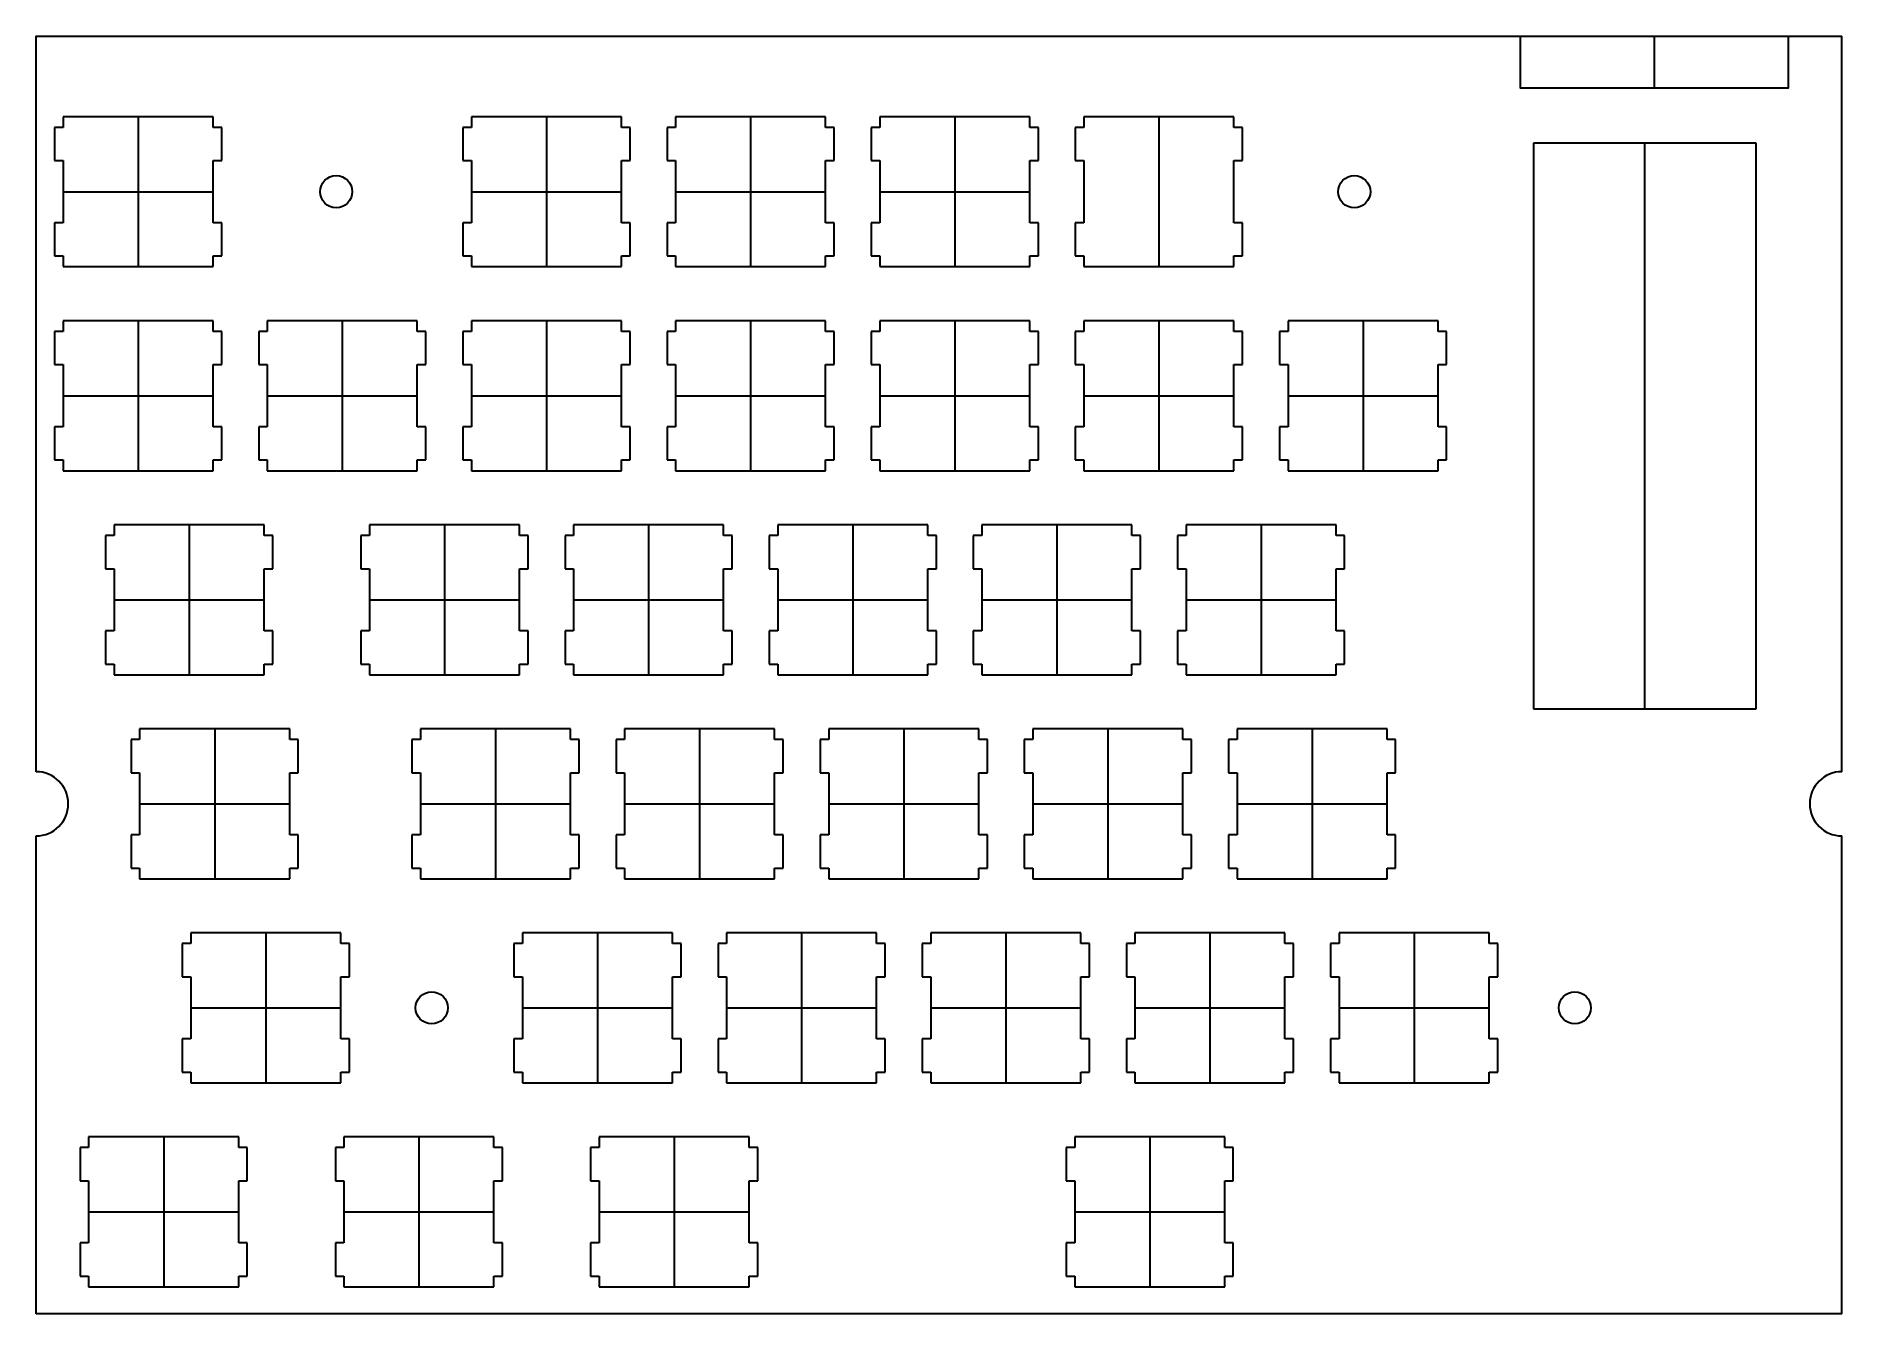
# Model space of a CAD drawing. Header units: millimetres. Extents: x 74 to 242, y 63 to 182.
import ezdxf

# ---------------------------------------------------------------- set-up
doc = ezdxf.new("R2010")
doc.units = ezdxf.units.MM
doc.layers.get('Defpoints').update_dxf_attribs({"lineweight": 30})

msp = doc.modelspace()

# ---------------------------------------------------------------- linework, layer by layer
at = {"layer": 'Defpoints'}
for p, q in [((224.64, 177.23), (224.64, 182.08)), ((242.14, 113.4), (242.14, 182.08)), ((76.16, 174.55), (76.16, 173.55)), ((90.16, 174.55), (76.16, 174.55)), ((83.16, 174.55), (83.16, 160.55)), ((90.16, 173.55), (90.16, 174.55)), ((114.26, 174.55), (114.26, 173.55)), ((128.26, 174.55), (114.26, 174.55)), ((121.26, 174.55), (121.26, 160.55)), ((128.26, 173.55), (128.26, 174.55)), ((133.31, 174.55), (133.31, 173.55)), ((147.31, 174.55), (133.31, 174.55)), ((140.31, 174.55), (140.31, 160.55)), ((147.31, 173.55), (147.31, 174.55)), ((152.36, 174.55), (152.36, 173.55)), ((166.36, 174.55), (152.36, 174.55)), ((159.36, 174.55), (159.36, 160.55)), ((166.36, 173.55), (166.36, 174.55)), ((171.41, 174.55), (171.41, 173.55)), ((185.41, 174.55), (171.41, 174.55)), ((178.41, 174.55), (178.41, 160.55)), ((185.41, 173.55), (185.41, 174.55)), ((76.16, 173.55), (75.36, 173.55)), ((75.36, 173.55), (75.36, 170.45)), ((90.96, 173.55), (90.16, 173.55)), ((90.96, 170.45), (90.96, 173.55)), ((114.26, 173.55), (113.46, 173.55)), ((113.46, 173.55), (113.46, 170.45)), ((129.06, 173.55), (128.26, 173.55)), ((129.06, 170.45), (129.06, 173.55)), ((133.31, 173.55), (132.51, 173.55)), ((132.51, 173.55), (132.51, 170.45)), ((148.11, 173.55), (147.31, 173.55)), ((148.11, 170.45), (148.11, 173.55)), ((152.36, 173.55), (151.56, 173.55)), ((151.56, 173.55), (151.56, 170.45)), ((167.16, 173.55), (166.36, 173.55)), ((167.16, 170.45), (167.16, 173.55)), ((171.41, 173.55), (170.61, 173.55)), ((170.61, 173.55), (170.61, 170.45)), ((186.21, 173.55), (185.41, 173.55)), ((186.21, 170.45), (186.21, 173.55)), ((223.75, 119.27), (223.75, 172.08)), ((234.14, 119.27), (234.14, 172.08)), ((75.36, 170.45), (76.16, 170.45)), ((76.16, 170.45), (76.16, 164.65)), ((90.16, 164.65), (90.16, 170.45)), ((90.16, 170.45), (90.96, 170.45)), ((113.46, 170.45), (114.26, 170.45)), ((114.26, 170.45), (114.26, 164.65)), ((128.26, 164.65), (128.26, 170.45)), ((128.26, 170.45), (129.06, 170.45)), ((132.51, 170.45), (133.31, 170.45)), ((133.31, 170.45), (133.31, 164.65)), ((147.31, 164.65), (147.31, 170.45)), ((147.31, 170.45), (148.11, 170.45)), ((151.56, 170.45), (152.36, 170.45)), ((152.36, 170.45), (152.36, 164.65)), ((166.36, 164.65), (166.36, 170.45)), ((166.36, 170.45), (167.16, 170.45)), ((170.61, 170.45), (171.41, 170.45)), ((171.41, 170.45), (171.41, 164.65)), ((185.41, 164.65), (185.41, 170.45)), ((185.41, 170.45), (186.21, 170.45)), ((76.16, 167.55), (90.16, 167.55)), ((114.26, 167.55), (128.26, 167.55)), ((133.31, 167.55), (147.31, 167.55)), ((152.36, 167.55), (166.36, 167.55)), ((76.16, 164.65), (75.36, 164.65)), ((75.36, 164.65), (75.36, 161.55)), ((90.96, 164.65), (90.16, 164.65)), ((90.96, 161.55), (90.96, 164.65)), ((114.26, 164.65), (113.46, 164.65)), ((113.46, 164.65), (113.46, 161.55)), ((129.06, 164.65), (128.26, 164.65)), ((129.06, 161.55), (129.06, 164.65)), ((133.31, 164.65), (132.51, 164.65)), ((132.51, 164.65), (132.51, 161.55)), ((148.11, 164.65), (147.31, 164.65)), ((148.11, 161.55), (148.11, 164.65)), ((152.36, 164.65), (151.56, 164.65)), ((151.56, 164.65), (151.56, 161.55)), ((167.16, 164.65), (166.36, 164.65)), ((167.16, 161.55), (167.16, 164.65)), ((171.41, 164.65), (170.61, 164.65)), ((170.61, 164.65), (170.61, 161.55)), ((186.21, 164.65), (185.41, 164.65)), ((186.21, 161.55), (186.21, 164.65)), ((75.36, 161.55), (76.16, 161.55)), ((76.16, 161.55), (76.16, 160.55)), ((76.16, 160.55), (90.16, 160.55)), ((90.16, 160.55), (90.16, 161.55)), ((90.16, 161.55), (90.96, 161.55)), ((113.46, 161.55), (114.26, 161.55)), ((114.26, 161.55), (114.26, 160.55)), ((114.26, 160.55), (128.26, 160.55)), ((128.26, 160.55), (128.26, 161.55)), ((128.26, 161.55), (129.06, 161.55)), ((132.51, 161.55), (133.31, 161.55)), ((133.31, 161.55), (133.31, 160.55)), ((133.31, 160.55), (147.31, 160.55)), ((147.31, 160.55), (147.31, 161.55)), ((147.31, 161.55), (148.11, 161.55)), ((151.56, 161.55), (152.36, 161.55)), ((152.36, 161.55), (152.36, 160.55)), ((152.36, 160.55), (166.36, 160.55)), ((166.36, 160.55), (166.36, 161.55)), ((166.36, 161.55), (167.16, 161.55)), ((170.61, 161.55), (171.41, 161.55)), ((171.41, 161.55), (171.41, 160.55)), ((171.41, 160.55), (185.41, 160.55)), ((185.41, 160.55), (185.41, 161.55)), ((185.41, 161.55), (186.21, 161.55)), ((76.16, 155.5), (76.16, 154.5)), ((90.16, 155.5), (76.16, 155.5)), ((83.16, 155.5), (83.16, 141.5)), ((90.16, 154.5), (90.16, 155.5)), ((95.21, 155.5), (95.21, 154.5)), ((109.21, 155.5), (95.21, 155.5)), ((102.21, 155.5), (102.21, 141.5)), ((109.21, 154.5), (109.21, 155.5)), ((114.26, 155.5), (114.26, 154.5)), ((128.26, 155.5), (114.26, 155.5)), ((121.26, 155.5), (121.26, 141.5)), ((128.26, 154.5), (128.26, 155.5)), ((133.31, 155.5), (133.31, 154.5)), ((147.31, 155.5), (133.31, 155.5)), ((140.31, 155.5), (140.31, 141.5)), ((147.31, 154.5), (147.31, 155.5)), ((152.36, 155.5), (152.36, 154.5)), ((166.36, 155.5), (152.36, 155.5)), ((159.36, 155.5), (159.36, 141.5)), ((166.36, 154.5), (166.36, 155.5)), ((171.41, 155.5), (171.41, 154.5)), ((185.41, 155.5), (171.41, 155.5)), ((178.41, 155.5), (178.41, 141.5)), ((185.41, 154.5), (185.41, 155.5)), ((190.46, 155.5), (190.46, 154.5)), ((204.46, 155.5), (190.46, 155.5)), ((197.46, 155.5), (197.46, 141.5)), ((204.46, 154.5), (204.46, 155.5)), ((76.16, 154.5), (75.36, 154.5)), ((75.36, 154.5), (75.36, 151.4)), ((90.96, 154.5), (90.16, 154.5)), ((90.96, 151.4), (90.96, 154.5)), ((95.21, 154.5), (94.41, 154.5)), ((94.41, 154.5), (94.41, 151.4)), ((110.01, 154.5), (109.21, 154.5)), ((110.01, 151.4), (110.01, 154.5)), ((114.26, 154.5), (113.46, 154.5)), ((113.46, 154.5), (113.46, 151.4)), ((129.06, 154.5), (128.26, 154.5)), ((129.06, 151.4), (129.06, 154.5)), ((133.31, 154.5), (132.51, 154.5)), ((132.51, 154.5), (132.51, 151.4)), ((148.11, 154.5), (147.31, 154.5)), ((148.11, 151.4), (148.11, 154.5)), ((152.36, 154.5), (151.56, 154.5)), ((151.56, 154.5), (151.56, 151.4)), ((167.16, 154.5), (166.36, 154.5)), ((167.16, 151.4), (167.16, 154.5)), ((171.41, 154.5), (170.61, 154.5)), ((170.61, 154.5), (170.61, 151.4)), ((186.21, 154.5), (185.41, 154.5)), ((186.21, 151.4), (186.21, 154.5)), ((190.46, 154.5), (189.66, 154.5)), ((189.66, 154.5), (189.66, 151.4)), ((205.26, 154.5), (204.46, 154.5)), ((205.26, 151.4), (205.26, 154.5)), ((75.36, 151.4), (76.16, 151.4)), ((76.16, 151.4), (76.16, 145.6)), ((90.16, 145.6), (90.16, 151.4)), ((90.16, 151.4), (90.96, 151.4)), ((94.41, 151.4), (95.21, 151.4)), ((95.21, 151.4), (95.21, 145.6)), ((109.21, 145.6), (109.21, 151.4)), ((109.21, 151.4), (110.01, 151.4)), ((113.46, 151.4), (114.26, 151.4)), ((114.26, 151.4), (114.26, 145.6)), ((128.26, 145.6), (128.26, 151.4)), ((128.26, 151.4), (129.06, 151.4)), ((132.51, 151.4), (133.31, 151.4)), ((133.31, 151.4), (133.31, 145.6)), ((147.31, 145.6), (147.31, 151.4)), ((147.31, 151.4), (148.11, 151.4)), ((151.56, 151.4), (152.36, 151.4)), ((152.36, 151.4), (152.36, 145.6)), ((166.36, 145.6), (166.36, 151.4)), ((166.36, 151.4), (167.16, 151.4)), ((170.61, 151.4), (171.41, 151.4)), ((171.41, 151.4), (171.41, 145.6)), ((185.41, 145.6), (185.41, 151.4)), ((185.41, 151.4), (186.21, 151.4)), ((189.66, 151.4), (190.46, 151.4)), ((190.46, 151.4), (190.46, 145.6)), ((204.46, 145.6), (204.46, 151.4)), ((204.46, 151.4), (205.26, 151.4)), ((76.16, 148.5), (90.16, 148.5)), ((95.21, 148.5), (109.21, 148.5)), ((114.26, 148.5), (128.26, 148.5)), ((133.31, 148.5), (147.31, 148.5)), ((152.36, 148.5), (166.36, 148.5)), ((171.41, 148.5), (185.41, 148.5)), ((190.46, 148.5), (204.46, 148.5)), ((76.16, 145.6), (75.36, 145.6)), ((75.36, 145.6), (75.36, 142.5)), ((90.96, 145.6), (90.16, 145.6)), ((90.96, 142.5), (90.96, 145.6)), ((95.21, 145.6), (94.41, 145.6)), ((94.41, 145.6), (94.41, 142.5)), ((110.01, 145.6), (109.21, 145.6)), ((110.01, 142.5), (110.01, 145.6)), ((114.26, 145.6), (113.46, 145.6)), ((113.46, 145.6), (113.46, 142.5)), ((129.06, 145.6), (128.26, 145.6)), ((129.06, 142.5), (129.06, 145.6)), ((133.31, 145.6), (132.51, 145.6)), ((132.51, 145.6), (132.51, 142.5)), ((148.11, 145.6), (147.31, 145.6)), ((148.11, 142.5), (148.11, 145.6)), ((152.36, 145.6), (151.56, 145.6)), ((151.56, 145.6), (151.56, 142.5)), ((167.16, 145.6), (166.36, 145.6)), ((167.16, 142.5), (167.16, 145.6)), ((171.41, 145.6), (170.61, 145.6)), ((170.61, 145.6), (170.61, 142.5)), ((186.21, 145.6), (185.41, 145.6)), ((186.21, 142.5), (186.21, 145.6)), ((190.46, 145.6), (189.66, 145.6)), ((189.66, 145.6), (189.66, 142.5)), ((205.26, 145.6), (204.46, 145.6)), ((205.26, 142.5), (205.26, 145.6)), ((75.36, 142.5), (76.16, 142.5)), ((76.16, 142.5), (76.16, 141.5)), ((90.16, 141.5), (90.16, 142.5)), ((90.16, 142.5), (90.96, 142.5)), ((94.41, 142.5), (95.21, 142.5)), ((95.21, 142.5), (95.21, 141.5)), ((109.21, 141.5), (109.21, 142.5)), ((109.21, 142.5), (110.01, 142.5)), ((113.46, 142.5), (114.26, 142.5)), ((114.26, 142.5), (114.26, 141.5)), ((128.26, 141.5), (128.26, 142.5)), ((128.26, 142.5), (129.06, 142.5)), ((132.51, 142.5), (133.31, 142.5)), ((133.31, 142.5), (133.31, 141.5)), ((147.31, 141.5), (147.31, 142.5)), ((147.31, 142.5), (148.11, 142.5)), ((151.56, 142.5), (152.36, 142.5)), ((152.36, 142.5), (152.36, 141.5)), ((166.36, 141.5), (166.36, 142.5)), ((166.36, 142.5), (167.16, 142.5)), ((170.61, 142.5), (171.41, 142.5)), ((171.41, 142.5), (171.41, 141.5)), ((185.41, 141.5), (185.41, 142.5)), ((185.41, 142.5), (186.21, 142.5)), ((189.66, 142.5), (190.46, 142.5)), ((190.46, 142.5), (190.46, 141.5)), ((204.46, 141.5), (204.46, 142.5)), ((204.46, 142.5), (205.26, 142.5)), ((76.16, 141.5), (90.16, 141.5)), ((95.21, 141.5), (109.21, 141.5)), ((114.26, 141.5), (128.26, 141.5)), ((133.31, 141.5), (147.31, 141.5)), ((152.36, 141.5), (166.36, 141.5)), ((171.41, 141.5), (185.41, 141.5)), ((190.46, 141.5), (204.46, 141.5)), ((80.92, 135.45), (80.12, 135.45)), ((80.12, 135.45), (80.12, 132.35)), ((80.92, 136.45), (80.92, 135.45)), ((94.92, 136.45), (80.92, 136.45)), ((87.92, 136.45), (87.92, 122.45)), ((94.92, 135.45), (94.92, 136.45)), ((95.72, 135.45), (94.92, 135.45)), ((95.72, 132.35), (95.72, 135.45)), ((104.74, 135.45), (103.94, 135.45)), ((103.94, 135.45), (103.94, 132.35)), ((104.74, 136.45), (104.74, 135.45)), ((118.74, 136.45), (104.74, 136.45)), ((111.74, 136.45), (111.74, 122.45)), ((118.74, 135.45), (118.74, 136.45)), ((119.54, 135.45), (118.74, 135.45)), ((119.54, 132.35), (119.54, 135.45)), ((123.79, 135.45), (122.99, 135.45)), ((122.99, 135.45), (122.99, 132.35)), ((123.79, 136.45), (123.79, 135.45)), ((137.79, 136.45), (123.79, 136.45)), ((130.79, 136.45), (130.79, 122.45)), ((137.79, 135.45), (137.79, 136.45)), ((138.59, 135.45), (137.79, 135.45)), ((138.59, 132.35), (138.59, 135.45)), ((142.84, 135.45), (142.04, 135.45)), ((142.04, 135.45), (142.04, 132.35)), ((142.84, 136.45), (142.84, 135.45)), ((156.84, 136.45), (142.84, 136.45)), ((149.84, 136.45), (149.84, 122.45)), ((156.84, 135.45), (156.84, 136.45)), ((157.64, 135.45), (156.84, 135.45)), ((157.64, 132.35), (157.64, 135.45)), ((161.89, 135.45), (161.09, 135.45)), ((161.09, 135.45), (161.09, 132.35)), ((161.89, 136.45), (161.89, 135.45)), ((175.89, 136.45), (161.89, 136.45)), ((168.89, 136.45), (168.89, 122.45)), ((175.89, 135.45), (175.89, 136.45)), ((176.69, 135.45), (175.89, 135.45)), ((176.69, 132.35), (176.69, 135.45)), ((180.94, 135.45), (180.14, 135.45)), ((180.14, 135.45), (180.14, 132.35)), ((180.94, 136.45), (180.94, 135.45)), ((194.94, 136.45), (180.94, 136.45)), ((187.94, 136.45), (187.94, 122.45)), ((194.94, 135.45), (194.94, 136.45)), ((195.74, 135.45), (194.94, 135.45)), ((195.74, 132.35), (195.74, 135.45)), ((80.12, 132.35), (80.92, 132.35)), ((80.92, 132.35), (80.92, 126.55)), ((94.92, 126.55), (94.92, 132.35)), ((94.92, 132.35), (95.72, 132.35)), ((103.94, 132.35), (104.74, 132.35)), ((104.74, 132.35), (104.74, 126.55)), ((118.74, 126.55), (118.74, 132.35)), ((118.74, 132.35), (119.54, 132.35)), ((122.99, 132.35), (123.79, 132.35)), ((123.79, 132.35), (123.79, 126.55)), ((137.79, 126.55), (137.79, 132.35)), ((137.79, 132.35), (138.59, 132.35)), ((142.04, 132.35), (142.84, 132.35)), ((142.84, 132.35), (142.84, 126.55)), ((156.84, 126.55), (156.84, 132.35)), ((156.84, 132.35), (157.64, 132.35)), ((161.09, 132.35), (161.89, 132.35)), ((161.89, 132.35), (161.89, 126.55)), ((175.89, 126.55), (175.89, 132.35)), ((175.89, 132.35), (176.69, 132.35)), ((180.14, 132.35), (180.94, 132.35)), ((180.94, 132.35), (180.94, 126.55)), ((194.94, 126.55), (194.94, 132.35)), ((194.94, 132.35), (195.74, 132.35)), ((80.92, 129.45), (94.92, 129.45)), ((104.74, 129.45), (118.74, 129.45)), ((123.79, 129.45), (137.79, 129.45)), ((142.84, 129.45), (156.84, 129.45)), ((161.89, 129.45), (175.89, 129.45)), ((180.94, 129.45), (194.94, 129.45)), ((80.92, 126.55), (80.12, 126.55)), ((80.12, 126.55), (80.12, 123.45)), ((95.72, 126.55), (94.92, 126.55)), ((95.72, 123.45), (95.72, 126.55)), ((104.74, 126.55), (103.94, 126.55)), ((103.94, 126.55), (103.94, 123.45)), ((119.54, 126.55), (118.74, 126.55)), ((119.54, 123.45), (119.54, 126.55)), ((123.79, 126.55), (122.99, 126.55)), ((122.99, 126.55), (122.99, 123.45)), ((138.59, 126.55), (137.79, 126.55)), ((138.59, 123.45), (138.59, 126.55)), ((142.84, 126.55), (142.04, 126.55)), ((142.04, 126.55), (142.04, 123.45)), ((157.64, 126.55), (156.84, 126.55)), ((157.64, 123.45), (157.64, 126.55)), ((161.89, 126.55), (161.09, 126.55)), ((161.09, 126.55), (161.09, 123.45)), ((176.69, 126.55), (175.89, 126.55)), ((176.69, 123.45), (176.69, 126.55)), ((180.94, 126.55), (180.14, 126.55)), ((180.14, 126.55), (180.14, 123.45)), ((195.74, 126.55), (194.94, 126.55)), ((195.74, 123.45), (195.74, 126.55)), ((80.12, 123.45), (80.92, 123.45)), ((80.92, 123.45), (80.92, 122.45)), ((94.92, 122.45), (94.92, 123.45)), ((94.92, 123.45), (95.72, 123.45)), ((103.94, 123.45), (104.74, 123.45)), ((104.74, 123.45), (104.74, 122.45)), ((118.74, 122.45), (118.74, 123.45)), ((118.74, 123.45), (119.54, 123.45)), ((122.99, 123.45), (123.79, 123.45)), ((123.79, 123.45), (123.79, 122.45)), ((137.79, 122.45), (137.79, 123.45)), ((137.79, 123.45), (138.59, 123.45)), ((142.04, 123.45), (142.84, 123.45)), ((142.84, 123.45), (142.84, 122.45)), ((156.84, 122.45), (156.84, 123.45)), ((156.84, 123.45), (157.64, 123.45)), ((161.09, 123.45), (161.89, 123.45)), ((161.89, 123.45), (161.89, 122.45)), ((175.89, 122.45), (175.89, 123.45)), ((175.89, 123.45), (176.69, 123.45)), ((180.14, 123.45), (180.94, 123.45)), ((180.94, 123.45), (180.94, 122.45)), ((194.94, 122.45), (194.94, 123.45)), ((194.94, 123.45), (195.74, 123.45)), ((80.92, 122.45), (94.92, 122.45)), ((104.74, 122.45), (118.74, 122.45)), ((123.79, 122.45), (137.79, 122.45)), ((142.84, 122.45), (156.84, 122.45)), ((161.89, 122.45), (175.89, 122.45)), ((180.94, 122.45), (194.94, 122.45)), ((83.3, 116.4), (82.51, 116.4)), ((82.51, 116.4), (82.51, 113.3)), ((83.3, 117.4), (83.3, 116.4)), ((97.31, 117.4), (83.3, 117.4)), ((90.31, 117.4), (90.31, 103.4)), ((97.31, 116.4), (97.31, 117.4)), ((98.1, 116.4), (97.31, 116.4)), ((98.1, 113.3), (98.1, 116.4)), ((109.5, 116.4), (108.7, 116.4)), ((108.7, 116.4), (108.7, 113.3)), ((109.5, 117.4), (109.5, 116.4)), ((123.5, 117.4), (109.5, 117.4)), ((116.5, 117.4), (116.5, 103.4)), ((123.5, 116.4), (123.5, 117.4)), ((124.3, 116.4), (123.5, 116.4)), ((124.3, 113.3), (124.3, 116.4)), ((128.55, 116.4), (127.75, 116.4)), ((127.75, 116.4), (127.75, 113.3)), ((128.55, 117.4), (128.55, 116.4)), ((142.55, 117.4), (128.55, 117.4)), ((135.55, 117.4), (135.55, 103.4)), ((142.55, 116.4), (142.55, 117.4)), ((143.35, 116.4), (142.55, 116.4)), ((143.35, 113.3), (143.35, 116.4)), ((147.6, 116.4), (146.8, 116.4)), ((146.8, 116.4), (146.8, 113.3)), ((147.6, 117.4), (147.6, 116.4)), ((161.6, 117.4), (147.6, 117.4)), ((154.6, 117.4), (154.6, 103.4)), ((161.6, 116.4), (161.6, 117.4)), ((162.4, 116.4), (161.6, 116.4)), ((162.4, 113.3), (162.4, 116.4)), ((166.65, 116.4), (165.85, 116.4)), ((165.85, 116.4), (165.85, 113.3)), ((166.65, 117.4), (166.65, 116.4)), ((180.65, 117.4), (166.65, 117.4)), ((173.65, 117.4), (173.65, 103.4)), ((180.65, 116.4), (180.65, 117.4)), ((181.45, 116.4), (180.65, 116.4)), ((181.45, 113.3), (181.45, 116.4)), ((185.7, 116.4), (184.9, 116.4)), ((184.9, 116.4), (184.9, 113.3)), ((185.7, 117.4), (185.7, 116.4)), ((199.7, 117.4), (185.7, 117.4)), ((192.7, 117.4), (192.7, 103.4)), ((199.7, 116.4), (199.7, 117.4)), ((200.5, 116.4), (199.7, 116.4)), ((200.5, 113.3), (200.5, 116.4)), ((82.51, 113.3), (83.3, 113.3)), ((83.3, 113.3), (83.3, 107.5)), ((97.31, 107.5), (97.31, 113.3)), ((97.31, 113.3), (98.1, 113.3)), ((108.7, 113.3), (109.5, 113.3)), ((109.5, 113.3), (109.5, 107.5)), ((123.5, 107.5), (123.5, 113.3)), ((123.5, 113.3), (124.3, 113.3)), ((127.75, 113.3), (128.55, 113.3)), ((128.55, 113.3), (128.55, 107.5)), ((142.55, 107.5), (142.55, 113.3)), ((142.55, 113.3), (143.35, 113.3)), ((146.8, 113.3), (147.6, 113.3)), ((147.6, 113.3), (147.6, 107.5)), ((161.6, 107.5), (161.6, 113.3)), ((161.6, 113.3), (162.4, 113.3)), ((165.85, 113.3), (166.65, 113.3)), ((166.65, 113.3), (166.65, 107.5)), ((180.65, 107.5), (180.65, 113.3)), ((180.65, 113.3), (181.45, 113.3)), ((184.9, 113.3), (185.7, 113.3)), ((185.7, 113.3), (185.7, 107.5)), ((199.7, 107.5), (199.7, 113.3)), ((199.7, 113.3), (200.5, 113.3)), ((83.31, 110.4), (97.31, 110.4)), ((109.5, 110.4), (123.5, 110.4)), ((128.55, 110.4), (142.55, 110.4)), ((147.6, 110.4), (161.6, 110.4)), ((166.65, 110.4), (180.65, 110.4)), ((185.7, 110.4), (199.7, 110.4)), ((83.3, 107.5), (82.51, 107.5)), ((82.51, 107.5), (82.51, 104.4)), ((98.1, 107.5), (97.31, 107.5)), ((98.1, 104.4), (98.1, 107.5)), ((109.5, 107.5), (108.7, 107.5)), ((108.7, 107.5), (108.7, 104.4)), ((124.3, 107.5), (123.5, 107.5)), ((124.3, 104.4), (124.3, 107.5)), ((128.55, 107.5), (127.75, 107.5)), ((127.75, 107.5), (127.75, 104.4)), ((143.35, 107.5), (142.55, 107.5)), ((143.35, 104.4), (143.35, 107.5)), ((147.6, 107.5), (146.8, 107.5)), ((146.8, 107.5), (146.8, 104.4)), ((162.4, 107.5), (161.6, 107.5)), ((162.4, 104.4), (162.4, 107.5)), ((166.65, 107.5), (165.85, 107.5)), ((165.85, 107.5), (165.85, 104.4)), ((181.45, 107.5), (180.65, 107.5)), ((181.45, 104.4), (181.45, 107.5)), ((185.7, 107.5), (184.9, 107.5)), ((184.9, 107.5), (184.9, 104.4)), ((200.5, 107.5), (199.7, 107.5)), ((200.5, 104.4), (200.5, 107.5)), ((242.14, 62.78), (242.14, 107.4)), ((82.51, 104.4), (83.3, 104.4)), ((83.3, 104.4), (83.3, 103.4)), ((83.3, 103.4), (97.31, 103.4)), ((97.31, 103.4), (97.31, 104.4)), ((97.31, 104.4), (98.1, 104.4)), ((108.7, 104.4), (109.5, 104.4)), ((109.5, 104.4), (109.5, 103.4)), ((109.5, 103.4), (123.5, 103.4)), ((123.5, 103.4), (123.5, 104.4)), ((123.5, 104.4), (124.3, 104.4)), ((127.75, 104.4), (128.55, 104.4)), ((128.55, 104.4), (128.55, 103.4)), ((128.55, 103.4), (142.55, 103.4)), ((142.55, 103.4), (142.55, 104.4)), ((142.55, 104.4), (143.35, 104.4)), ((146.8, 104.4), (147.6, 104.4)), ((147.6, 104.4), (147.6, 103.4)), ((147.6, 103.4), (161.6, 103.4)), ((161.6, 103.4), (161.6, 104.4)), ((161.6, 104.4), (162.4, 104.4)), ((165.85, 104.4), (166.65, 104.4)), ((166.65, 104.4), (166.65, 103.4)), ((166.65, 103.4), (180.65, 103.4)), ((180.65, 103.4), (180.65, 104.4)), ((180.65, 104.4), (181.45, 104.4)), ((184.9, 104.4), (185.7, 104.4)), ((185.7, 104.4), (185.7, 103.4)), ((185.7, 103.4), (199.7, 103.4)), ((199.7, 103.4), (199.7, 104.4)), ((199.7, 104.4), (200.5, 104.4)), ((88.07, 98.35), (88.07, 97.35)), ((102.07, 98.35), (88.07, 98.35)), ((95.07, 98.35), (95.07, 84.35)), ((102.07, 97.35), (102.07, 98.35)), ((119.02, 98.35), (119.02, 97.35)), ((133.02, 98.35), (119.02, 98.35)), ((126.02, 98.35), (126.02, 84.35)), ((133.02, 97.35), (133.02, 98.35)), ((138.07, 98.35), (138.07, 97.35)), ((152.07, 98.35), (138.07, 98.35)), ((145.07, 98.35), (145.07, 84.35)), ((152.07, 97.35), (152.07, 98.35)), ((157.12, 98.35), (157.12, 97.35)), ((171.12, 98.35), (157.12, 98.35)), ((164.12, 98.35), (164.12, 84.35)), ((171.12, 97.35), (171.12, 98.35)), ((176.17, 98.35), (176.17, 97.35)), ((190.17, 98.35), (176.17, 98.35)), ((183.17, 98.35), (183.17, 84.35)), ((190.17, 97.35), (190.17, 98.35)), ((195.22, 98.35), (195.22, 97.35)), ((209.22, 98.35), (195.22, 98.35)), ((202.22, 98.35), (202.22, 84.35)), ((209.22, 97.35), (209.22, 98.35)), ((88.07, 97.35), (87.27, 97.35)), ((87.27, 97.35), (87.27, 94.25)), ((102.87, 97.35), (102.07, 97.35)), ((102.87, 94.25), (102.87, 97.35)), ((119.02, 97.35), (118.22, 97.35)), ((118.22, 97.35), (118.22, 94.25)), ((133.82, 97.35), (133.02, 97.35)), ((133.82, 94.25), (133.82, 97.35)), ((138.07, 97.35), (137.27, 97.35)), ((137.27, 97.35), (137.27, 94.25)), ((152.87, 97.35), (152.07, 97.35)), ((152.87, 94.25), (152.87, 97.35)), ((157.12, 97.35), (156.32, 97.35)), ((156.32, 97.35), (156.32, 94.25)), ((171.92, 97.35), (171.12, 97.35)), ((171.92, 94.25), (171.92, 97.35)), ((176.17, 97.35), (175.37, 97.35)), ((175.37, 97.35), (175.37, 94.25)), ((190.97, 97.35), (190.17, 97.35)), ((190.97, 94.25), (190.97, 97.35)), ((195.22, 97.35), (194.42, 97.35)), ((194.42, 97.35), (194.42, 94.25)), ((210.02, 97.35), (209.22, 97.35)), ((210.02, 94.25), (210.02, 97.35)), ((87.27, 94.25), (88.07, 94.25)), ((88.07, 94.25), (88.07, 88.45)), ((102.07, 88.45), (102.07, 94.25)), ((102.07, 94.25), (102.87, 94.25)), ((118.22, 94.25), (119.02, 94.25)), ((119.02, 94.25), (119.02, 88.45)), ((133.02, 88.45), (133.02, 94.25)), ((133.02, 94.25), (133.82, 94.25)), ((137.27, 94.25), (138.07, 94.25)), ((138.07, 94.25), (138.07, 88.45)), ((152.07, 88.45), (152.07, 94.25)), ((152.07, 94.25), (152.87, 94.25)), ((156.32, 94.25), (157.12, 94.25)), ((157.12, 94.25), (157.12, 88.45)), ((171.12, 88.45), (171.12, 94.25)), ((171.12, 94.25), (171.92, 94.25)), ((175.37, 94.25), (176.17, 94.25)), ((176.17, 94.25), (176.17, 88.45)), ((190.17, 88.45), (190.17, 94.25)), ((190.17, 94.25), (190.97, 94.25)), ((194.42, 94.25), (195.22, 94.25)), ((195.22, 94.25), (195.22, 88.45)), ((209.22, 88.45), (209.22, 94.25)), ((209.22, 94.25), (210.02, 94.25)), ((88.07, 91.35), (102.07, 91.35)), ((119.02, 91.35), (133.02, 91.35)), ((138.07, 91.35), (152.07, 91.35)), ((157.12, 91.35), (171.12, 91.35)), ((176.17, 91.35), (190.17, 91.35)), ((195.22, 91.35), (209.22, 91.35)), ((88.07, 88.45), (87.27, 88.45)), ((87.27, 88.45), (87.27, 85.35)), ((102.87, 88.45), (102.07, 88.45)), ((102.87, 85.35), (102.87, 88.45)), ((119.02, 88.45), (118.22, 88.45)), ((118.22, 88.45), (118.22, 85.35)), ((133.82, 88.45), (133.02, 88.45)), ((133.82, 85.35), (133.82, 88.45)), ((138.07, 88.45), (137.27, 88.45)), ((137.27, 88.45), (137.27, 85.35)), ((152.87, 88.45), (152.07, 88.45)), ((152.87, 85.35), (152.87, 88.45)), ((157.12, 88.45), (156.32, 88.45)), ((156.32, 88.45), (156.32, 85.35)), ((171.92, 88.45), (171.12, 88.45)), ((171.92, 85.35), (171.92, 88.45)), ((176.17, 88.45), (175.37, 88.45)), ((175.37, 88.45), (175.37, 85.35)), ((190.97, 88.45), (190.17, 88.45)), ((190.97, 85.35), (190.97, 88.45)), ((195.22, 88.45), (194.42, 88.45)), ((194.42, 88.45), (194.42, 85.35)), ((210.02, 88.45), (209.22, 88.45)), ((210.02, 85.35), (210.02, 88.45)), ((87.27, 85.35), (88.07, 85.35)), ((88.07, 85.35), (88.07, 84.35)), ((88.07, 84.35), (102.07, 84.35)), ((102.07, 84.35), (102.07, 85.35)), ((102.07, 85.35), (102.87, 85.35)), ((118.22, 85.35), (119.02, 85.35)), ((119.02, 85.35), (119.02, 84.35)), ((119.02, 84.35), (133.02, 84.35)), ((133.02, 84.35), (133.02, 85.35)), ((133.02, 85.35), (133.82, 85.35)), ((137.27, 85.35), (138.07, 85.35)), ((138.07, 85.35), (138.07, 84.35)), ((138.07, 84.35), (152.07, 84.35)), ((152.07, 84.35), (152.07, 85.35)), ((152.07, 85.35), (152.87, 85.35)), ((156.32, 85.35), (157.12, 85.35)), ((157.12, 85.35), (157.12, 84.35)), ((157.12, 84.35), (171.12, 84.35)), ((171.12, 84.35), (171.12, 85.35)), ((171.12, 85.35), (171.92, 85.35)), ((175.37, 85.35), (176.17, 85.35)), ((176.17, 85.35), (176.17, 84.35)), ((176.17, 84.35), (190.17, 84.35)), ((190.17, 84.35), (190.17, 85.35)), ((190.17, 85.35), (190.97, 85.35)), ((194.42, 85.35), (195.22, 85.35)), ((195.22, 85.35), (195.22, 84.35)), ((195.22, 84.35), (209.22, 84.35)), ((209.22, 84.35), (209.22, 85.35)), ((209.22, 85.35), (210.02, 85.35)), ((78.54, 79.3), (78.54, 78.3)), ((92.54, 79.3), (78.54, 79.3)), ((85.54, 79.3), (85.54, 65.3)), ((92.54, 78.3), (92.54, 79.3)), ((102.35, 79.3), (102.35, 78.3)), ((116.36, 79.3), (102.35, 79.3)), ((109.36, 79.3), (109.36, 65.3)), ((116.36, 78.3), (116.36, 79.3)), ((126.17, 79.3), (126.17, 78.3)), ((140.17, 79.3), (126.17, 79.3)), ((133.17, 79.3), (133.17, 65.3)), ((140.17, 78.3), (140.17, 79.3)), ((170.55, 79.3), (170.55, 78.3)), ((184.55, 79.3), (170.55, 79.3)), ((177.55, 79.3), (177.55, 65.3)), ((184.55, 78.3), (184.55, 79.3)), ((78.54, 78.3), (77.74, 78.3)), ((77.74, 78.3), (77.74, 75.2)), ((93.34, 78.3), (92.54, 78.3)), ((93.34, 75.2), (93.34, 78.3)), ((102.35, 78.3), (101.56, 78.3)), ((101.56, 78.3), (101.56, 75.2)), ((117.15, 78.3), (116.36, 78.3)), ((117.15, 75.2), (117.15, 78.3)), ((126.17, 78.3), (125.37, 78.3)), ((125.37, 78.3), (125.37, 75.2)), ((140.97, 78.3), (140.17, 78.3)), ((140.97, 75.2), (140.97, 78.3)), ((170.55, 78.3), (169.75, 78.3)), ((169.75, 78.3), (169.75, 75.2)), ((185.35, 78.3), (184.55, 78.3)), ((185.35, 75.2), (185.35, 78.3)), ((77.74, 75.2), (78.54, 75.2)), ((78.54, 75.2), (78.54, 69.4)), ((92.54, 69.4), (92.54, 75.2)), ((92.54, 75.2), (93.34, 75.2)), ((101.56, 75.2), (102.35, 75.2)), ((102.35, 75.2), (102.35, 69.4)), ((116.36, 69.4), (116.36, 75.2)), ((116.36, 75.2), (117.15, 75.2)), ((125.37, 75.2), (126.17, 75.2)), ((126.17, 75.2), (126.17, 69.4)), ((140.17, 69.4), (140.17, 75.2)), ((140.17, 75.2), (140.97, 75.2)), ((169.75, 75.2), (170.55, 75.2)), ((170.55, 75.2), (170.55, 69.4)), ((184.55, 69.4), (184.55, 75.2)), ((184.55, 75.2), (185.35, 75.2)), ((78.54, 72.3), (92.54, 72.3)), ((102.36, 72.3), (116.36, 72.3)), ((126.17, 72.3), (140.17, 72.3)), ((170.55, 72.3), (184.55, 72.3)), ((78.54, 69.4), (77.74, 69.4)), ((77.74, 69.4), (77.74, 66.3)), ((93.34, 69.4), (92.54, 69.4)), ((93.34, 66.3), (93.34, 69.4)), ((102.35, 69.4), (101.56, 69.4)), ((101.56, 69.4), (101.56, 66.3)), ((117.15, 69.4), (116.36, 69.4)), ((117.15, 66.3), (117.15, 69.4)), ((126.17, 69.4), (125.37, 69.4)), ((125.37, 69.4), (125.37, 66.3)), ((140.97, 69.4), (140.17, 69.4)), ((140.97, 66.3), (140.97, 69.4)), ((170.55, 69.4), (169.75, 69.4)), ((169.75, 69.4), (169.75, 66.3)), ((185.35, 69.4), (184.55, 69.4)), ((185.35, 66.3), (185.35, 69.4)), ((77.74, 66.3), (78.54, 66.3)), ((78.54, 66.3), (78.54, 65.3)), ((92.54, 65.3), (92.54, 66.3)), ((92.54, 66.3), (93.34, 66.3)), ((101.56, 66.3), (102.35, 66.3)), ((102.35, 66.3), (102.35, 65.3)), ((116.36, 65.3), (116.36, 66.3)), ((116.36, 66.3), (117.15, 66.3)), ((125.37, 66.3), (126.17, 66.3)), ((126.17, 66.3), (126.17, 65.3)), ((140.17, 65.3), (140.17, 66.3)), ((140.17, 66.3), (140.97, 66.3)), ((169.75, 66.3), (170.55, 66.3)), ((170.55, 66.3), (170.55, 65.3)), ((184.55, 65.3), (184.55, 66.3)), ((184.55, 66.3), (185.35, 66.3)), ((78.54, 65.3), (92.54, 65.3)), ((102.35, 65.3), (116.36, 65.3)), ((126.17, 65.3), (140.17, 65.3)), ((170.55, 65.3), (184.55, 65.3))]:
    msp.add_line(p, q, dxfattribs=at)
at = {"layer": 'Defpoints', "linetype": 'Continuous'}
for p, q in [((234.14, 172.08), (213.36, 172.08)), ((213.36, 172.08), (213.36, 119.27)), ((213.36, 119.27), (234.14, 119.27))]:
    msp.add_line(p, q, dxfattribs=at)
at = {"layer": 'Defpoints'}
for points in [[(73.64, 113.4), (73.64, 182.08), (242.14, 182.08)], [(73.64, 62.78), (73.64, 107.4)], [(242.14, 62.78), (242.14, 62.78), (73.64, 62.78)]]:
    msp.add_lwpolyline(points, dxfattribs=at)
msp.add_lwpolyline([(237.14, 182.08), (237.14, 177.23), (212.14, 177.23), (212.14, 182.08)], close=True, dxfattribs=at)
for centre in [(101.64, 167.55), (196.64, 167.55), (110.55, 91.35), (217.22, 91.35)]:
    msp.add_circle(centre, 1.5, dxfattribs=at)
for centre, start, end in [((73.64, 110.4), 270, 90), ((242.14, 110.4), 90, 270)]:
    msp.add_arc(centre, 3, start, end, dxfattribs=at)

doc.saveas('drawing.dxf')
